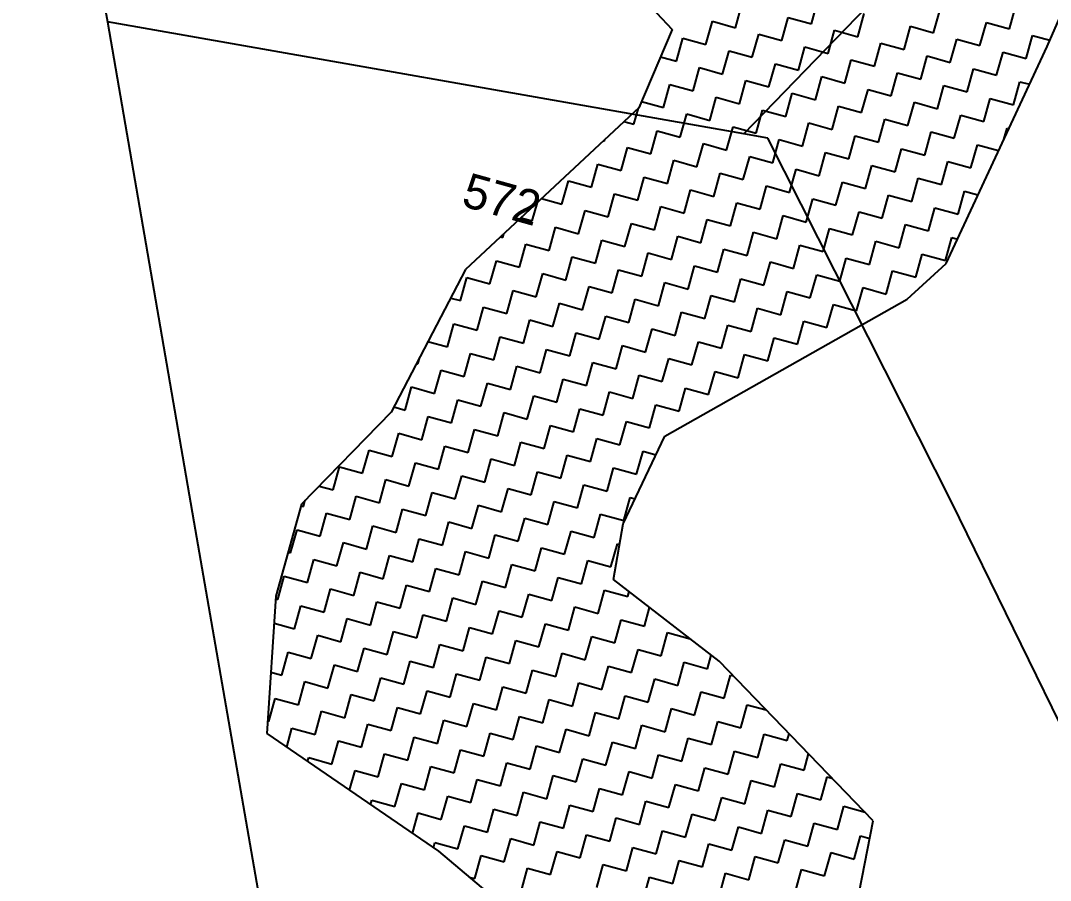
# Model space of a CAD drawing. Header units: metres. Extents: x 291974 to 293244, y 2020596 to 2023640.
# Drawn here: x 292598 to 292705.2, y 2023245.2 to 2023334.7 of the extents above; entities that cross this region are included whole.
import ezdxf
from ezdxf.enums import TextEntityAlignment as Align

# ---------------------------------------------------------------- set-up
doc = ezdxf.new("R2010")
doc.units = ezdxf.units.M
doc.header["$MEASUREMENT"] = 0
for name, color, linetype in [('POLY_HATCH', 12, 'Continuous'), ('POLY_PARCEL', 6, 'Continuous'), ('TEXT_PARCEL', 7, 'Continuous'), ('V_BOUND_LINE', 7, 'Continuous')]:
    doc.layers.add(name, color=color, linetype=linetype)
doc.styles.add('TEXT_MAP', font='')
doc.styles.get('TEXT_MAP').set_extended_font_data('Kruti Dev 050')

msp = doc.modelspace()

# ---------------------------------------------------------------- linework, layer by layer
at = {"layer": 'POLY_HATCH'}
for p, q in [((292651.33, 2023349.3), (292665.84, 2023333.75)), ((292704.87, 2023331.98), (292711.5, 2023347.13)), ((292665.84, 2023333.75), (292662.37, 2023325.61)), ((292694.36, 2023309.41), (292704.87, 2023331.98)), ((292662.37, 2023325.61), (292644.34, 2023308.77)), ((292644.34, 2023308.77), (292636.58, 2023293.93)), ((292690.29, 2023305.68), (292694.36, 2023309.41)), ((292665.08, 2023291.43), (292690.29, 2023305.68)), ((292636.58, 2023293.93), (292627.25, 2023284.38)), ((292660.73, 2023282.32), (292665.08, 2023291.43)), ((292627.25, 2023284.38), (292624.59, 2023274.8)), ((292659.74, 2023276.53), (292660.73, 2023282.32)), ((292670.73, 2023268.02), (292659.74, 2023276.53)), ((292624.59, 2023274.8), (292623.66, 2023260.49)), ((292686.78, 2023251.43), (292670.73, 2023268.02)), ((292623.66, 2023260.49), (292641.52, 2023248.26)), ((292685.31, 2023243.95), (292686.78, 2023251.43)), ((292641.52, 2023248.26), (292652.36, 2023239.18))]:
    msp.add_line(p, q, dxfattribs=at)
at = {"layer": 'POLY_HATCH', "linetype": 'Continuous'}
for p, q in [((292680.34, 2023334.34), (292681.01, 2023336.75)), ((292672.44, 2023333.93), (292673.11, 2023336.35)), ((292693.06, 2023333.41), (292693.73, 2023335.82)), ((292700.96, 2023333.81), (292701.63, 2023336.22)), ((292669.36, 2023332.19), (292670.03, 2023334.6)), ((292670.03, 2023334.6), (292672.44, 2023333.93)), ((292677.26, 2023332.6), (292677.93, 2023335.01)), ((292677.93, 2023335.01), (292680.34, 2023334.34)), ((292685.16, 2023333), (292685.83, 2023335.41)), ((292697.88, 2023332.07), (292698.55, 2023334.48)), ((292698.55, 2023334.48), (292700.96, 2023333.81)), ((292682.08, 2023331.26), (292682.75, 2023333.67)), ((292682.75, 2023333.67), (292685.16, 2023333)), ((292689.98, 2023331.67), (292690.65, 2023334.08)), ((292690.65, 2023334.08), (292693.06, 2023333.41)), ((292666.28, 2023330.45), (292666.95, 2023332.86)), ((292666.95, 2023332.86), (292669.36, 2023332.19)), ((292674.18, 2023330.86), (292674.85, 2023333.27)), ((292674.85, 2023333.27), (292677.26, 2023332.6)), ((292686.9, 2023329.92), (292687.57, 2023332.33)), ((292687.57, 2023332.33), (292689.98, 2023331.67)), ((292694.8, 2023330.33), (292695.47, 2023332.74)), ((292695.47, 2023332.74), (292697.88, 2023332.07)), ((292702.7, 2023330.73), (292703.37, 2023333.14)), ((292703.37, 2023333.14), (292705.16, 2023332.65)), ((292671.1, 2023329.11), (292671.77, 2023331.52)), ((292671.77, 2023331.52), (292674.18, 2023330.86)), ((292679, 2023329.52), (292679.67, 2023331.93)), ((292679.67, 2023331.93), (292682.08, 2023331.26)), ((292699.62, 2023328.99), (292700.29, 2023331.4)), ((292700.29, 2023331.4), (292702.7, 2023330.73)), ((292664.63, 2023330.91), (292666.28, 2023330.45)), ((292675.92, 2023327.78), (292676.59, 2023330.19)), ((292676.59, 2023330.19), (292679, 2023329.52)), ((292683.82, 2023328.18), (292684.49, 2023330.59)), ((292684.49, 2023330.59), (292686.9, 2023329.92)), ((292691.72, 2023328.59), (292692.39, 2023331)), ((292692.39, 2023331), (292694.8, 2023330.33)), ((292668.02, 2023327.37), (292668.69, 2023329.78)), ((292668.69, 2023329.78), (292671.1, 2023329.11)), ((292688.65, 2023326.84), (292689.31, 2023329.25)), ((292689.31, 2023329.25), (292691.72, 2023328.59)), ((292696.55, 2023327.25), (292697.21, 2023329.66)), ((292697.21, 2023329.66), (292699.62, 2023328.99)), ((292664.95, 2023325.63), (292665.61, 2023328.04)), ((292665.61, 2023328.04), (292668.02, 2023327.37)), ((292672.85, 2023326.03), (292673.51, 2023328.45)), ((292673.51, 2023328.45), (292675.92, 2023327.78)), ((292680.75, 2023326.44), (292681.41, 2023328.85)), ((292681.41, 2023328.85), (292683.82, 2023328.18)), ((292701.37, 2023325.91), (292702.03, 2023328.32)), ((292702.03, 2023328.32), (292703.04, 2023328.05)), ((292677.67, 2023324.7), (292678.34, 2023327.11)), ((292678.34, 2023327.11), (292680.75, 2023326.44)), ((292685.57, 2023325.1), (292686.24, 2023327.51)), ((292686.24, 2023327.51), (292688.65, 2023326.84)), ((292693.47, 2023325.51), (292694.13, 2023327.92)), ((292694.13, 2023327.92), (292696.55, 2023327.25)), ((292662.65, 2023326.27), (292664.95, 2023325.63)), ((292669.77, 2023324.29), (292670.44, 2023326.7)), ((292670.44, 2023326.7), (292672.85, 2023326.03)), ((292690.39, 2023323.77), (292691.06, 2023326.18)), ((292691.06, 2023326.18), (292693.47, 2023325.51)), ((292698.29, 2023324.17), (292698.96, 2023326.58)), ((292698.96, 2023326.58), (292701.37, 2023325.91)), ((292661.87, 2023323.89), (292662.34, 2023325.58)), ((292666.69, 2023322.55), (292667.36, 2023324.96)), ((292667.36, 2023324.96), (292669.77, 2023324.29)), ((292674.59, 2023322.96), (292675.26, 2023325.37)), ((292675.26, 2023325.37), (292677.67, 2023324.7)), ((292682.49, 2023323.36), (292683.16, 2023325.77)), ((292683.16, 2023325.77), (292685.57, 2023325.1)), ((292695.21, 2023322.43), (292695.88, 2023324.84)), ((292695.88, 2023324.84), (292698.29, 2023324.17)), ((292660.83, 2023324.18), (292661.87, 2023323.89)), ((292679.41, 2023321.62), (292680.08, 2023324.03)), ((292680.08, 2023324.03), (292682.49, 2023323.36)), ((292687.31, 2023322.02), (292687.98, 2023324.43)), ((292687.98, 2023324.43), (292690.39, 2023323.77)), ((292663.61, 2023320.81), (292664.28, 2023323.22)), ((292664.28, 2023323.22), (292666.69, 2023322.55)), ((292671.51, 2023321.21), (292672.18, 2023323.62)), ((292672.18, 2023323.62), (292674.59, 2023322.96)), ((292684.23, 2023320.28), (292684.9, 2023322.69)), ((292684.9, 2023322.69), (292687.31, 2023322.02)), ((292692.13, 2023320.69), (292692.8, 2023323.1)), ((292692.8, 2023323.1), (292695.21, 2023322.43)), ((292700.37, 2023322.32), (292700.7, 2023323.5)), ((292700.7, 2023323.5), (292700.89, 2023323.45)), ((292658.69, 2023322.17), (292658.79, 2023322.15)), ((292658.79, 2023322.15), (292658.83, 2023322.31)), ((292668.43, 2023319.47), (292669.1, 2023321.88)), ((292669.1, 2023321.88), (292671.51, 2023321.21)), ((292676.33, 2023319.88), (292677, 2023322.29)), ((292677, 2023322.29), (292679.41, 2023321.62)), ((292696.95, 2023319.35), (292697.62, 2023321.76)), ((292697.62, 2023321.76), (292699.82, 2023321.15)), ((292660.53, 2023319.07), (292661.2, 2023321.48)), ((292661.2, 2023321.48), (292663.61, 2023320.81)), ((292673.25, 2023318.13), (292673.92, 2023320.55)), ((292673.92, 2023320.55), (292676.33, 2023319.88)), ((292681.15, 2023318.54), (292681.82, 2023320.95)), ((292681.82, 2023320.95), (292684.23, 2023320.28)), ((292689.05, 2023318.94), (292689.72, 2023321.35)), ((292689.72, 2023321.35), (292692.13, 2023320.69)), ((292657.45, 2023317.33), (292658.12, 2023319.74)), ((292658.12, 2023319.74), (292660.53, 2023319.07)), ((292665.35, 2023317.73), (292666.02, 2023320.14)), ((292666.02, 2023320.14), (292668.43, 2023319.47)), ((292685.97, 2023317.2), (292686.64, 2023319.61)), ((292686.64, 2023319.61), (292689.05, 2023318.94)), ((292693.87, 2023317.61), (292694.54, 2023320.02)), ((292694.54, 2023320.02), (292696.95, 2023319.35)), ((292662.27, 2023315.99), (292662.94, 2023318.4)), ((292662.94, 2023318.4), (292665.35, 2023317.73)), ((292670.17, 2023316.39), (292670.84, 2023318.8)), ((292670.84, 2023318.8), (292673.25, 2023318.13)), ((292678.07, 2023316.8), (292678.74, 2023319.21)), ((292678.74, 2023319.21), (292681.15, 2023318.54)), ((292654.37, 2023315.58), (292655.04, 2023317.99)), ((292655.04, 2023317.99), (292657.45, 2023317.33)), ((292674.99, 2023315.06), (292675.66, 2023317.47)), ((292675.66, 2023317.47), (292678.07, 2023316.8)), ((292682.89, 2023315.46), (292683.56, 2023317.87)), ((292683.56, 2023317.87), (292685.97, 2023317.2)), ((292690.79, 2023315.87), (292691.46, 2023318.28)), ((292691.46, 2023318.28), (292693.87, 2023317.61)), ((292652.26, 2023316.17), (292654.37, 2023315.58)), ((292659.19, 2023314.25), (292659.86, 2023316.66)), ((292659.86, 2023316.66), (292662.27, 2023315.99)), ((292667.09, 2023314.65), (292667.76, 2023317.06)), ((292667.76, 2023317.06), (292670.17, 2023316.39)), ((292687.71, 2023314.12), (292688.38, 2023316.53)), ((292688.38, 2023316.53), (292690.79, 2023315.87)), ((292695.61, 2023314.53), (292696.28, 2023316.94)), ((292696.28, 2023316.94), (292697.68, 2023316.55)), ((292651.29, 2023313.84), (292651.82, 2023315.76)), ((292664.01, 2023312.91), (292664.68, 2023315.32)), ((292664.68, 2023315.32), (292667.09, 2023314.65)), ((292671.91, 2023313.31), (292672.58, 2023315.72)), ((292672.58, 2023315.72), (292674.99, 2023315.06)), ((292679.81, 2023313.72), (292680.48, 2023316.13)), ((292680.48, 2023316.13), (292682.89, 2023315.46)), ((292692.53, 2023312.79), (292693.2, 2023315.2)), ((292693.2, 2023315.2), (292695.61, 2023314.53)), ((292650.12, 2023314.17), (292651.29, 2023313.84)), ((292656.11, 2023312.5), (292656.78, 2023314.91)), ((292656.78, 2023314.91), (292659.19, 2023314.25)), ((292676.73, 2023311.98), (292677.4, 2023314.39)), ((292677.4, 2023314.39), (292679.81, 2023313.72)), ((292684.63, 2023312.38), (292685.3, 2023314.79)), ((292685.3, 2023314.79), (292687.71, 2023314.12)), ((292653.03, 2023310.76), (292653.7, 2023313.17)), ((292653.7, 2023313.17), (292656.11, 2023312.5)), ((292660.93, 2023311.17), (292661.6, 2023313.58)), ((292661.6, 2023313.58), (292664.01, 2023312.91)), ((292668.83, 2023311.57), (292669.5, 2023313.98)), ((292669.5, 2023313.98), (292671.91, 2023313.31)), ((292681.56, 2023310.64), (292682.22, 2023313.05)), ((292682.22, 2023313.05), (292684.63, 2023312.38)), ((292689.46, 2023311.04), (292690.12, 2023313.45)), ((292690.12, 2023313.45), (292692.53, 2023312.79)), ((292647.98, 2023312.17), (292648.21, 2023312.1)), ((292648.21, 2023312.1), (292648.32, 2023312.49)), ((292665.76, 2023309.83), (292666.42, 2023312.24)), ((292666.42, 2023312.24), (292668.83, 2023311.57)), ((292673.66, 2023310.23), (292674.32, 2023312.65)), ((292674.32, 2023312.65), (292676.73, 2023311.98)), ((292694.28, 2023309.71), (292694.94, 2023312.12)), ((292694.94, 2023312.12), (292695.54, 2023311.95)), ((292649.96, 2023309.02), (292650.62, 2023311.43)), ((292650.62, 2023311.43), (292653.03, 2023310.76)), ((292657.86, 2023309.43), (292658.52, 2023311.84)), ((292658.52, 2023311.84), (292660.93, 2023311.17)), ((292670.58, 2023308.49), (292671.24, 2023310.9)), ((292671.24, 2023310.9), (292673.66, 2023310.23)), ((292678.48, 2023308.9), (292679.14, 2023311.31)), ((292679.14, 2023311.31), (292681.56, 2023310.64)), ((292686.38, 2023309.3), (292687.04, 2023311.71)), ((292687.04, 2023311.71), (292689.46, 2023311.04)), ((292654.78, 2023307.68), (292655.45, 2023310.09)), ((292655.45, 2023310.09), (292657.86, 2023309.43)), ((292662.68, 2023308.09), (292663.34, 2023310.5)), ((292663.34, 2023310.5), (292665.76, 2023309.83)), ((292683.3, 2023307.56), (292683.97, 2023309.97)), ((292683.97, 2023309.97), (292686.38, 2023309.3)), ((292691.2, 2023307.97), (292691.87, 2023310.38)), ((292691.87, 2023310.38), (292694.28, 2023309.71)), ((292646.88, 2023307.28), (292647.55, 2023309.69)), ((292647.55, 2023309.69), (292649.96, 2023309.02)), ((292659.6, 2023306.35), (292660.27, 2023308.76)), ((292660.27, 2023308.76), (292662.68, 2023308.09)), ((292667.5, 2023306.75), (292668.17, 2023309.16)), ((292668.17, 2023309.16), (292670.58, 2023308.49)), ((292675.4, 2023307.16), (292676.07, 2023309.57)), ((292676.07, 2023309.57), (292678.48, 2023308.9)), ((292643.8, 2023305.54), (292644.47, 2023307.95)), ((292644.47, 2023307.95), (292646.88, 2023307.28)), ((292651.7, 2023305.94), (292652.37, 2023308.35)), ((292652.37, 2023308.35), (292654.78, 2023307.68)), ((292672.32, 2023305.41), (292672.99, 2023307.82)), ((292672.99, 2023307.82), (292675.4, 2023307.16)), ((292680.22, 2023305.82), (292680.89, 2023308.23)), ((292680.89, 2023308.23), (292683.3, 2023307.56)), ((292688.12, 2023306.22), (292688.79, 2023308.63)), ((292688.79, 2023308.63), (292691.2, 2023307.97)), ((292648.62, 2023304.2), (292649.29, 2023306.61)), ((292649.29, 2023306.61), (292651.7, 2023305.94)), ((292656.52, 2023304.6), (292657.19, 2023307.01)), ((292657.19, 2023307.01), (292659.6, 2023306.35)), ((292664.42, 2023305.01), (292665.09, 2023307.42)), ((292665.09, 2023307.42), (292667.5, 2023306.75)), ((292685.04, 2023304.48), (292685.71, 2023306.89)), ((292685.71, 2023306.89), (292688.12, 2023306.22)), ((292642.8, 2023305.81), (292643.8, 2023305.54)), ((292661.34, 2023303.27), (292662.01, 2023305.68)), ((292662.01, 2023305.68), (292664.42, 2023305.01)), ((292669.24, 2023303.67), (292669.91, 2023306.08)), ((292669.91, 2023306.08), (292672.32, 2023305.41)), ((292677.14, 2023304.08), (292677.81, 2023306.49)), ((292677.81, 2023306.49), (292680.22, 2023305.82)), ((292645.54, 2023302.46), (292646.21, 2023304.87)), ((292646.21, 2023304.87), (292648.62, 2023304.2)), ((292653.44, 2023302.86), (292654.11, 2023305.27)), ((292654.11, 2023305.27), (292656.52, 2023304.6)), ((292674.06, 2023302.33), (292674.73, 2023304.75)), ((292674.73, 2023304.75), (292677.14, 2023304.08)), ((292681.96, 2023302.74), (292682.63, 2023305.15)), ((292682.63, 2023305.15), (292685.04, 2023304.48)), ((292650.36, 2023301.12), (292651.03, 2023303.53)), ((292651.03, 2023303.53), (292653.44, 2023302.86)), ((292658.26, 2023301.53), (292658.93, 2023303.94)), ((292658.93, 2023303.94), (292661.34, 2023303.27)), ((292666.16, 2023301.93), (292666.83, 2023304.34)), ((292666.83, 2023304.34), (292669.24, 2023303.67)), ((292678.88, 2023301), (292679.55, 2023303.41)), ((292679.55, 2023303.41), (292681.96, 2023302.74)), ((292642.46, 2023300.72), (292643.13, 2023303.13)), ((292643.13, 2023303.13), (292645.54, 2023302.46)), ((292663.08, 2023300.19), (292663.75, 2023302.6)), ((292663.75, 2023302.6), (292666.16, 2023301.93)), ((292670.98, 2023300.59), (292671.65, 2023303)), ((292671.65, 2023303), (292674.06, 2023302.33)), ((292640.42, 2023301.28), (292642.46, 2023300.72)), ((292647.28, 2023299.38), (292647.95, 2023301.79)), ((292647.95, 2023301.79), (292650.36, 2023301.12)), ((292655.18, 2023299.78), (292655.85, 2023302.19)), ((292655.85, 2023302.19), (292658.26, 2023301.53)), ((292667.9, 2023298.85), (292668.57, 2023301.26)), ((292668.57, 2023301.26), (292670.98, 2023300.59)), ((292675.8, 2023299.26), (292676.47, 2023301.67)), ((292676.47, 2023301.67), (292678.88, 2023301)), ((292652.1, 2023298.04), (292652.77, 2023300.45)), ((292652.77, 2023300.45), (292655.18, 2023299.78)), ((292660, 2023298.45), (292660.67, 2023300.86)), ((292660.67, 2023300.86), (292663.08, 2023300.19)), ((292639.24, 2023299.01), (292639.38, 2023298.97)), ((292639.38, 2023298.97), (292639.57, 2023299.64)), ((292644.2, 2023297.64), (292644.87, 2023300.05)), ((292644.87, 2023300.05), (292647.28, 2023299.38)), ((292656.92, 2023296.7), (292657.59, 2023299.11)), ((292657.59, 2023299.11), (292660, 2023298.45)), ((292664.82, 2023297.11), (292665.49, 2023299.52)), ((292665.49, 2023299.52), (292667.9, 2023298.85)), ((292672.72, 2023297.51), (292673.39, 2023299.92)), ((292673.39, 2023299.92), (292675.8, 2023299.26)), ((292641.12, 2023295.89), (292641.79, 2023298.31)), ((292641.79, 2023298.31), (292644.2, 2023297.64)), ((292649.02, 2023296.3), (292649.69, 2023298.71)), ((292649.69, 2023298.71), (292652.1, 2023298.04)), ((292669.64, 2023295.77), (292670.31, 2023298.18)), ((292670.31, 2023298.18), (292672.72, 2023297.51)), ((292645.94, 2023294.56), (292646.61, 2023296.97)), ((292646.61, 2023296.97), (292649.02, 2023296.3)), ((292653.84, 2023294.96), (292654.51, 2023297.37)), ((292654.51, 2023297.37), (292656.92, 2023296.7)), ((292661.74, 2023295.37), (292662.41, 2023297.78)), ((292662.41, 2023297.78), (292664.82, 2023297.11)), ((292638.04, 2023294.15), (292638.71, 2023296.56)), ((292638.71, 2023296.56), (292641.12, 2023295.89)), ((292658.67, 2023293.63), (292659.33, 2023296.04)), ((292659.33, 2023296.04), (292661.74, 2023295.37)), ((292666.57, 2023294.03), (292667.23, 2023296.44)), ((292667.23, 2023296.44), (292669.64, 2023295.77)), ((292642.87, 2023292.82), (292643.53, 2023295.23)), ((292643.53, 2023295.23), (292645.94, 2023294.56)), ((292650.77, 2023293.22), (292651.43, 2023295.63)), ((292651.43, 2023295.63), (292653.84, 2023294.96)), ((292636.87, 2023294.48), (292638.04, 2023294.15)), ((292647.69, 2023291.48), (292648.35, 2023293.89)), ((292648.35, 2023293.89), (292650.77, 2023293.22)), ((292655.59, 2023291.88), (292656.25, 2023294.29)), ((292656.25, 2023294.29), (292658.67, 2023293.63)), ((292663.49, 2023292.29), (292664.15, 2023294.7)), ((292664.15, 2023294.7), (292666.57, 2023294.03)), ((292639.79, 2023291.07), (292640.45, 2023293.48)), ((292640.45, 2023293.48), (292642.87, 2023292.82)), ((292660.41, 2023290.55), (292661.08, 2023292.96)), ((292661.08, 2023292.96), (292663.49, 2023292.29)), ((292636.71, 2023289.33), (292637.38, 2023291.74)), ((292637.38, 2023291.74), (292639.79, 2023291.07)), ((292644.61, 2023289.74), (292645.28, 2023292.15)), ((292645.28, 2023292.15), (292647.69, 2023291.48)), ((292652.51, 2023290.14), (292653.18, 2023292.55)), ((292653.18, 2023292.55), (292655.59, 2023291.88)), ((292649.43, 2023288.4), (292650.1, 2023290.81)), ((292650.1, 2023290.81), (292652.51, 2023290.14)), ((292657.33, 2023288.8), (292658, 2023291.21)), ((292658, 2023291.21), (292660.41, 2023290.55)), ((292633.63, 2023287.59), (292634.3, 2023290)), ((292634.3, 2023290), (292636.71, 2023289.33)), ((292641.53, 2023287.99), (292642.2, 2023290.41)), ((292642.2, 2023290.41), (292644.61, 2023289.74)), ((292654.25, 2023287.06), (292654.92, 2023289.47)), ((292654.92, 2023289.47), (292657.33, 2023288.8)), ((292662.15, 2023287.47), (292662.82, 2023289.88)), ((292662.82, 2023289.88), (292664.16, 2023289.5)), ((292638.45, 2023286.25), (292639.12, 2023288.66)), ((292639.12, 2023288.66), (292641.53, 2023287.99)), ((292646.35, 2023286.66), (292647.02, 2023289.07)), ((292647.02, 2023289.07), (292649.43, 2023288.4)), ((292630.55, 2023285.85), (292631.22, 2023288.26)), ((292631.22, 2023288.26), (292633.63, 2023287.59)), ((292643.27, 2023284.92), (292643.94, 2023287.33)), ((292643.94, 2023287.33), (292646.35, 2023286.66)), ((292651.17, 2023285.32), (292651.84, 2023287.73)), ((292651.84, 2023287.73), (292654.25, 2023287.06)), ((292659.07, 2023285.73), (292659.74, 2023288.14)), ((292659.74, 2023288.14), (292662.15, 2023287.47)), ((292629.09, 2023286.25), (292630.55, 2023285.85)), ((292635.37, 2023284.51), (292636.04, 2023286.92)), ((292636.04, 2023286.92), (292638.45, 2023286.25)), ((292655.99, 2023283.98), (292656.66, 2023286.39)), ((292656.66, 2023286.39), (292659.07, 2023285.73)), ((292632.29, 2023282.77), (292632.96, 2023285.18)), ((292632.96, 2023285.18), (292635.37, 2023284.51)), ((292640.19, 2023283.17), (292640.86, 2023285.58)), ((292640.86, 2023285.58), (292643.27, 2023284.92)), ((292648.09, 2023283.58), (292648.76, 2023285.99)), ((292648.76, 2023285.99), (292651.17, 2023285.32)), ((292627.2, 2023284.18), (292627.47, 2023284.11)), ((292627.47, 2023284.11), (292627.66, 2023284.8)), ((292645.01, 2023281.84), (292645.68, 2023284.25)), ((292645.68, 2023284.25), (292648.09, 2023283.58)), ((292652.91, 2023282.24), (292653.58, 2023284.65)), ((292653.58, 2023284.65), (292655.99, 2023283.98)), ((292660.81, 2023282.65), (292661.48, 2023285.06)), ((292661.48, 2023285.06), (292661.98, 2023284.92)), ((292629.21, 2023281.03), (292629.88, 2023283.44)), ((292629.88, 2023283.44), (292632.29, 2023282.77)), ((292637.11, 2023281.43), (292637.78, 2023283.84)), ((292637.78, 2023283.84), (292640.19, 2023283.17)), ((292657.73, 2023280.9), (292658.4, 2023283.31)), ((292658.4, 2023283.31), (292660.81, 2023282.65)), ((292634.03, 2023279.69), (292634.7, 2023282.1)), ((292634.7, 2023282.1), (292637.11, 2023281.43)), ((292641.93, 2023280.09), (292642.6, 2023282.51)), ((292642.6, 2023282.51), (292645.01, 2023281.84)), ((292649.83, 2023280.5), (292650.5, 2023282.91)), ((292650.5, 2023282.91), (292652.91, 2023282.24)), ((292626.13, 2023279.29), (292626.8, 2023281.7)), ((292626.8, 2023281.7), (292629.21, 2023281.03)), ((292646.75, 2023278.76), (292647.42, 2023281.17)), ((292647.42, 2023281.17), (292649.83, 2023280.5)), ((292654.65, 2023279.16), (292655.32, 2023281.57)), ((292655.32, 2023281.57), (292657.73, 2023280.9)), ((292630.95, 2023277.95), (292631.62, 2023280.36)), ((292631.62, 2023280.36), (292634.03, 2023279.69)), ((292638.85, 2023278.35), (292639.52, 2023280.76)), ((292639.52, 2023280.76), (292641.93, 2023280.09)), ((292651.57, 2023277.42), (292652.24, 2023279.83)), ((292652.24, 2023279.83), (292654.65, 2023279.16)), ((292659.47, 2023277.83), (292660.14, 2023280.24)), ((292660.14, 2023280.24), (292660.36, 2023280.17)), ((292625.86, 2023279.36), (292626.13, 2023279.29)), ((292635.78, 2023276.61), (292636.44, 2023279.02)), ((292636.44, 2023279.02), (292638.85, 2023278.35)), ((292643.67, 2023277.02), (292644.34, 2023279.43)), ((292644.34, 2023279.43), (292646.75, 2023278.76)), ((292627.88, 2023276.21), (292628.54, 2023278.62)), ((292628.54, 2023278.62), (292630.95, 2023277.95)), ((292640.6, 2023275.27), (292641.26, 2023277.68)), ((292641.26, 2023277.68), (292643.67, 2023277.02)), ((292648.5, 2023275.68), (292649.16, 2023278.09)), ((292649.16, 2023278.09), (292651.57, 2023277.42)), ((292656.4, 2023276.08), (292657.06, 2023278.49)), ((292657.06, 2023278.49), (292659.47, 2023277.83)), ((292624.8, 2023274.46), (292625.46, 2023276.87)), ((292625.46, 2023276.87), (292627.88, 2023276.21)), ((292632.7, 2023274.87), (292633.36, 2023277.28)), ((292633.36, 2023277.28), (292635.78, 2023276.61)), ((292653.32, 2023274.34), (292653.99, 2023276.75)), ((292653.99, 2023276.75), (292656.4, 2023276.08)), ((292629.62, 2023273.13), (292630.29, 2023275.54)), ((292630.29, 2023275.54), (292632.7, 2023274.87)), ((292637.52, 2023273.53), (292638.19, 2023275.94)), ((292638.19, 2023275.94), (292640.6, 2023275.27)), ((292645.42, 2023273.94), (292646.09, 2023276.35)), ((292646.09, 2023276.35), (292648.5, 2023275.68)), ((292624.58, 2023274.52), (292624.8, 2023274.46)), ((292642.34, 2023272.19), (292643.01, 2023274.61)), ((292643.01, 2023274.61), (292645.42, 2023273.94)), ((292650.24, 2023272.6), (292650.91, 2023275.01)), ((292650.91, 2023275.01), (292653.32, 2023274.34)), ((292658.14, 2023273), (292658.81, 2023275.42)), ((292658.81, 2023275.42), (292661.22, 2023274.75)), ((292661.22, 2023274.75), (292661.36, 2023275.27)), ((292626.54, 2023271.39), (292627.21, 2023273.8)), ((292627.21, 2023273.8), (292629.62, 2023273.13)), ((292634.44, 2023271.79), (292635.11, 2023274.2)), ((292635.11, 2023274.2), (292637.52, 2023273.53)), ((292655.06, 2023271.26), (292655.73, 2023273.67)), ((292655.73, 2023273.67), (292658.14, 2023273)), ((292662.96, 2023271.67), (292663.5, 2023273.62)), ((292631.36, 2023270.05), (292632.03, 2023272.46)), ((292632.03, 2023272.46), (292634.44, 2023271.79)), ((292639.26, 2023270.45), (292639.93, 2023272.86)), ((292639.93, 2023272.86), (292642.34, 2023272.19)), ((292647.16, 2023270.86), (292647.83, 2023273.27)), ((292647.83, 2023273.27), (292650.24, 2023272.6)), ((292659.88, 2023269.93), (292660.55, 2023272.34)), ((292660.55, 2023272.34), (292662.96, 2023271.67)), ((292624.41, 2023271.98), (292626.54, 2023271.39)), ((292644.08, 2023269.12), (292644.75, 2023271.53)), ((292644.75, 2023271.53), (292647.16, 2023270.86)), ((292651.98, 2023269.52), (292652.65, 2023271.93)), ((292652.65, 2023271.93), (292655.06, 2023271.26)), ((292628.28, 2023268.31), (292628.95, 2023270.72)), ((292628.95, 2023270.72), (292631.36, 2023270.05)), ((292636.18, 2023268.71), (292636.85, 2023271.12)), ((292636.85, 2023271.12), (292639.26, 2023270.45)), ((292648.9, 2023267.78), (292649.57, 2023270.19)), ((292649.57, 2023270.19), (292651.98, 2023269.52)), ((292656.8, 2023268.18), (292657.47, 2023270.59)), ((292657.47, 2023270.59), (292659.88, 2023269.93)), ((292664.7, 2023268.59), (292665.37, 2023271)), ((292665.37, 2023271), (292667.72, 2023270.35)), ((292633.1, 2023266.97), (292633.77, 2023269.38)), ((292633.77, 2023269.38), (292636.18, 2023268.71)), ((292641, 2023267.37), (292641.67, 2023269.78)), ((292641.67, 2023269.78), (292644.08, 2023269.12)), ((292661.62, 2023266.85), (292662.29, 2023269.26)), ((292662.29, 2023269.26), (292664.7, 2023268.59)), ((292625.2, 2023266.56), (292625.87, 2023268.97)), ((292625.87, 2023268.97), (292628.28, 2023268.31)), ((292637.92, 2023265.63), (292638.59, 2023268.04)), ((292638.59, 2023268.04), (292641, 2023267.37)), ((292645.82, 2023266.04), (292646.49, 2023268.45)), ((292646.49, 2023268.45), (292648.9, 2023267.78)), ((292653.72, 2023266.44), (292654.39, 2023268.85)), ((292654.39, 2023268.85), (292656.8, 2023268.18)), ((292666.44, 2023265.51), (292667.11, 2023267.92)), ((292667.11, 2023267.92), (292669.52, 2023267.25)), ((292669.52, 2023267.25), (292669.91, 2023268.65)), ((292624.08, 2023266.88), (292625.2, 2023266.56)), ((292630.02, 2023265.23), (292630.69, 2023267.64)), ((292630.69, 2023267.64), (292633.1, 2023266.97)), ((292650.64, 2023264.7), (292651.31, 2023267.11)), ((292651.31, 2023267.11), (292653.72, 2023266.44)), ((292658.54, 2023265.1), (292659.21, 2023267.52)), ((292659.21, 2023267.52), (292661.62, 2023266.85)), ((292626.94, 2023263.49), (292627.61, 2023265.9)), ((292627.61, 2023265.9), (292630.02, 2023265.23)), ((292634.84, 2023263.89), (292635.51, 2023266.3)), ((292635.51, 2023266.3), (292637.92, 2023265.63)), ((292642.74, 2023264.3), (292643.41, 2023266.71)), ((292643.41, 2023266.71), (292645.82, 2023266.04)), ((292655.46, 2023263.36), (292656.13, 2023265.77)), ((292656.13, 2023265.77), (292658.54, 2023265.1)), ((292663.36, 2023263.77), (292664.03, 2023266.18)), ((292664.03, 2023266.18), (292666.44, 2023265.51)), ((292671.26, 2023264.17), (292671.93, 2023266.58)), ((292671.93, 2023266.58), (292672.19, 2023266.51)), ((292639.66, 2023262.55), (292640.33, 2023264.96)), ((292640.33, 2023264.96), (292642.74, 2023264.3)), ((292647.56, 2023262.96), (292648.23, 2023265.37)), ((292648.23, 2023265.37), (292650.64, 2023264.7)), ((292668.18, 2023262.43), (292668.85, 2023264.84)), ((292668.85, 2023264.84), (292671.26, 2023264.17)), ((292623.86, 2023261.74), (292624.53, 2023264.15)), ((292624.53, 2023264.15), (292626.94, 2023263.49)), ((292631.76, 2023262.15), (292632.43, 2023264.56)), ((292632.43, 2023264.56), (292634.84, 2023263.89)), ((292644.48, 2023261.22), (292645.15, 2023263.63)), ((292645.15, 2023263.63), (292647.56, 2023262.96)), ((292652.38, 2023261.62), (292653.05, 2023264.03)), ((292653.05, 2023264.03), (292655.46, 2023263.36)), ((292660.28, 2023262.03), (292660.95, 2023264.44)), ((292660.95, 2023264.44), (292663.36, 2023263.77)), ((292628.68, 2023260.41), (292629.35, 2023262.82)), ((292629.35, 2023262.82), (292631.76, 2023262.15)), ((292636.58, 2023260.81), (292637.25, 2023263.22)), ((292637.25, 2023263.22), (292639.66, 2023262.55)), ((292657.21, 2023260.28), (292657.87, 2023262.69)), ((292657.87, 2023262.69), (292660.28, 2023262.03)), ((292665.11, 2023260.69), (292665.77, 2023263.1)), ((292665.77, 2023263.1), (292668.18, 2023262.43)), ((292673.01, 2023261.09), (292673.67, 2023263.5)), ((292673.67, 2023263.5), (292675.62, 2023262.96)), ((292623.75, 2023261.78), (292623.86, 2023261.74)), ((292641.41, 2023259.47), (292642.07, 2023261.88)), ((292642.07, 2023261.88), (292644.48, 2023261.22)), ((292649.31, 2023259.88), (292649.97, 2023262.29)), ((292649.97, 2023262.29), (292652.38, 2023261.62)), ((292669.93, 2023259.35), (292670.59, 2023261.76)), ((292670.59, 2023261.76), (292673.01, 2023261.09)), ((292625.72, 2023259.08), (292626.27, 2023261.07)), ((292626.27, 2023261.07), (292628.68, 2023260.41)), ((292633.51, 2023259.07), (292634.17, 2023261.48)), ((292634.17, 2023261.48), (292636.58, 2023260.81)), ((292646.23, 2023258.14), (292646.9, 2023260.55)), ((292646.9, 2023260.55), (292649.31, 2023259.88)), ((292654.13, 2023258.54), (292654.8, 2023260.95)), ((292654.8, 2023260.95), (292657.21, 2023260.28)), ((292662.03, 2023258.95), (292662.69, 2023261.36)), ((292662.69, 2023261.36), (292665.11, 2023260.69)), ((292674.75, 2023258.01), (292675.42, 2023260.42)), ((292675.42, 2023260.42), (292677.83, 2023259.76)), ((292677.83, 2023259.76), (292678.03, 2023260.48)), ((292630.43, 2023257.33), (292631.1, 2023259.74)), ((292631.1, 2023259.74), (292633.51, 2023259.07)), ((292638.33, 2023257.73), (292639, 2023260.14)), ((292639, 2023260.14), (292641.41, 2023259.47)), ((292658.95, 2023257.2), (292659.62, 2023259.62)), ((292659.62, 2023259.62), (292662.03, 2023258.95)), ((292666.85, 2023257.61), (292667.52, 2023260.02)), ((292667.52, 2023260.02), (292669.93, 2023259.35)), ((292635.25, 2023255.99), (292635.92, 2023258.4)), ((292635.92, 2023258.4), (292638.33, 2023257.73)), ((292643.15, 2023256.4), (292643.82, 2023258.81)), ((292643.82, 2023258.81), (292646.23, 2023258.14)), ((292651.05, 2023256.8), (292651.72, 2023259.21)), ((292651.72, 2023259.21), (292654.13, 2023258.54)), ((292663.77, 2023255.87), (292664.44, 2023258.28)), ((292664.44, 2023258.28), (292666.85, 2023257.61)), ((292671.67, 2023256.27), (292672.34, 2023258.68)), ((292672.34, 2023258.68), (292674.75, 2023258.01)), ((292679.57, 2023256.68), (292680.04, 2023258.39)), ((292627.9, 2023257.59), (292628.02, 2023258)), ((292628.02, 2023258), (292630.43, 2023257.33)), ((292647.97, 2023255.06), (292648.64, 2023257.47)), ((292648.64, 2023257.47), (292651.05, 2023256.8)), ((292655.87, 2023255.46), (292656.54, 2023257.87)), ((292656.54, 2023257.87), (292658.95, 2023257.2)), ((292676.49, 2023254.94), (292677.16, 2023257.35)), ((292677.16, 2023257.35), (292679.57, 2023256.68)), ((292632.27, 2023254.6), (292632.84, 2023256.66)), ((292632.84, 2023256.66), (292635.25, 2023255.99)), ((292640.07, 2023254.65), (292640.74, 2023257.06)), ((292640.74, 2023257.06), (292643.15, 2023256.4)), ((292652.79, 2023253.72), (292653.46, 2023256.13)), ((292653.46, 2023256.13), (292655.87, 2023255.46)), ((292660.69, 2023254.13), (292661.36, 2023256.54)), ((292661.36, 2023256.54), (292663.77, 2023255.87)), ((292668.59, 2023254.53), (292669.26, 2023256.94)), ((292669.26, 2023256.94), (292671.67, 2023256.27)), ((292636.99, 2023252.91), (292637.66, 2023255.32)), ((292637.66, 2023255.32), (292640.07, 2023254.65)), ((292644.89, 2023253.32), (292645.56, 2023255.73)), ((292645.56, 2023255.73), (292647.97, 2023255.06)), ((292665.51, 2023252.79), (292666.18, 2023255.2)), ((292666.18, 2023255.2), (292668.59, 2023254.53)), ((292673.41, 2023253.19), (292674.08, 2023255.6)), ((292674.08, 2023255.6), (292676.49, 2023254.94)), ((292681.31, 2023253.6), (292681.98, 2023256.01)), ((292681.98, 2023256.01), (292682.48, 2023255.87)), ((292641.81, 2023251.57), (292642.48, 2023253.98)), ((292642.48, 2023253.98), (292644.89, 2023253.32)), ((292649.71, 2023251.98), (292650.38, 2023254.39)), ((292650.38, 2023254.39), (292652.79, 2023253.72)), ((292657.61, 2023252.38), (292658.28, 2023254.79)), ((292658.28, 2023254.79), (292660.69, 2023254.13)), ((292678.23, 2023251.86), (292678.9, 2023254.27)), ((292678.9, 2023254.27), (292681.31, 2023253.6)), ((292634.45, 2023253.1), (292634.58, 2023253.58)), ((292634.58, 2023253.58), (292636.99, 2023252.91)), ((292654.53, 2023250.64), (292655.2, 2023253.05)), ((292655.2, 2023253.05), (292657.61, 2023252.38)), ((292662.43, 2023251.05), (292663.1, 2023253.46)), ((292663.1, 2023253.46), (292665.51, 2023252.79)), ((292670.33, 2023251.45), (292671, 2023253.86)), ((292671, 2023253.86), (292673.41, 2023253.19)), ((292683.05, 2023250.52), (292683.72, 2023252.93)), ((292683.72, 2023252.93), (292685.92, 2023252.32)), ((292638.81, 2023250.11), (292639.4, 2023252.24)), ((292639.4, 2023252.24), (292641.81, 2023251.57)), ((292646.63, 2023250.24), (292647.3, 2023252.65)), ((292647.3, 2023252.65), (292649.71, 2023251.98)), ((292667.25, 2023249.71), (292667.92, 2023252.12)), ((292667.92, 2023252.12), (292670.33, 2023251.45)), ((292675.15, 2023250.11), (292675.82, 2023252.52)), ((292675.82, 2023252.52), (292678.23, 2023251.86)), ((292643.55, 2023248.5), (292644.22, 2023250.91)), ((292644.22, 2023250.91), (292646.63, 2023250.24)), ((292651.45, 2023248.9), (292652.12, 2023251.31)), ((292652.12, 2023251.31), (292654.53, 2023250.64)), ((292659.35, 2023249.3), (292660.02, 2023251.72)), ((292660.02, 2023251.72), (292662.43, 2023251.05)), ((292672.07, 2023248.37), (292672.74, 2023250.78)), ((292672.74, 2023250.78), (292675.15, 2023250.11)), ((292679.97, 2023248.78), (292680.64, 2023251.19)), ((292680.64, 2023251.19), (292683.05, 2023250.52)), ((292656.27, 2023247.56), (292656.94, 2023249.97)), ((292656.94, 2023249.97), (292659.35, 2023249.3)), ((292664.17, 2023247.97), (292664.84, 2023250.38)), ((292664.84, 2023250.38), (292667.25, 2023249.71)), ((292684.79, 2023247.44), (292685.46, 2023249.85)), ((292685.46, 2023249.85), (292686.42, 2023249.59)), ((292640.99, 2023248.62), (292641.14, 2023249.16)), ((292641.14, 2023249.16), (292643.55, 2023248.5)), ((292648.37, 2023247.16), (292649.04, 2023249.57)), ((292649.04, 2023249.57), (292651.45, 2023248.9)), ((292661.09, 2023246.23), (292661.76, 2023248.64)), ((292661.76, 2023248.64), (292664.17, 2023247.97)), ((292668.99, 2023246.63), (292669.66, 2023249.04)), ((292669.66, 2023249.04), (292672.07, 2023248.37)), ((292676.89, 2023247.04), (292677.56, 2023249.45)), ((292677.56, 2023249.45), (292679.97, 2023248.78)), ((292645.29, 2023245.42), (292645.96, 2023247.83)), ((292645.96, 2023247.83), (292648.37, 2023247.16)), ((292653.19, 2023245.82), (292653.86, 2023248.23)), ((292653.86, 2023248.23), (292656.27, 2023247.56)), ((292673.81, 2023245.29), (292674.48, 2023247.7)), ((292674.48, 2023247.7), (292676.89, 2023247.04)), ((292681.71, 2023245.7), (292682.38, 2023248.11)), ((292682.38, 2023248.11), (292684.79, 2023247.44)), ((292650.12, 2023244.08), (292650.78, 2023246.49)), ((292650.78, 2023246.49), (292653.19, 2023245.82)), ((292658.02, 2023244.48), (292658.68, 2023246.89)), ((292658.68, 2023246.89), (292661.09, 2023246.23)), ((292665.92, 2023244.89), (292666.58, 2023247.3)), ((292666.58, 2023247.3), (292668.99, 2023246.63)), ((292644.73, 2023245.57), (292645.29, 2023245.42)), ((292662.84, 2023243.15), (292663.5, 2023245.56)), ((292663.5, 2023245.56), (292665.92, 2023244.89)), ((292670.74, 2023243.55), (292671.4, 2023245.96)), ((292671.4, 2023245.96), (292673.81, 2023245.29)), ((292678.64, 2023243.96), (292679.3, 2023246.37)), ((292679.3, 2023246.37), (292681.71, 2023245.7))]:
    msp.add_line(p, q, dxfattribs=at)
at = {"layer": 'POLY_PARCEL'}
for p, q in [((292673.3, 2023322.89), (292689.96, 2023340.09)), ((292673.3, 2023322.89), (292607.06, 2023334.56)), ((292675.79, 2023322.45), (292673.3, 2023322.89)), ((292694.97, 2023284.55), (292675.79, 2023322.45)), ((292713.75, 2023246.08), (292694.97, 2023284.55))]:
    msp.add_line(p, q, dxfattribs=at)
at = {"layer": 'V_BOUND_LINE'}
for p, q in [((292598.02, 2023386.29), (292607.06, 2023334.56)), ((292607.06, 2023334.56), (292616.05, 2023282.54)), ((292616.05, 2023282.54), (292625.18, 2023230.13))]:
    msp.add_line(p, q, dxfattribs=at)

# ---------------------------------------------------------------- texts
at = {"layer": 'TEXT_PARCEL', "style": 'TEXT_MAP'}
msp.add_text('572', height=3.602, rotation=344.4986, dxfattribs=at).set_placement((292647.65, 2023314.35), align=Align.CENTER)

doc.saveas('drawing.dxf')
